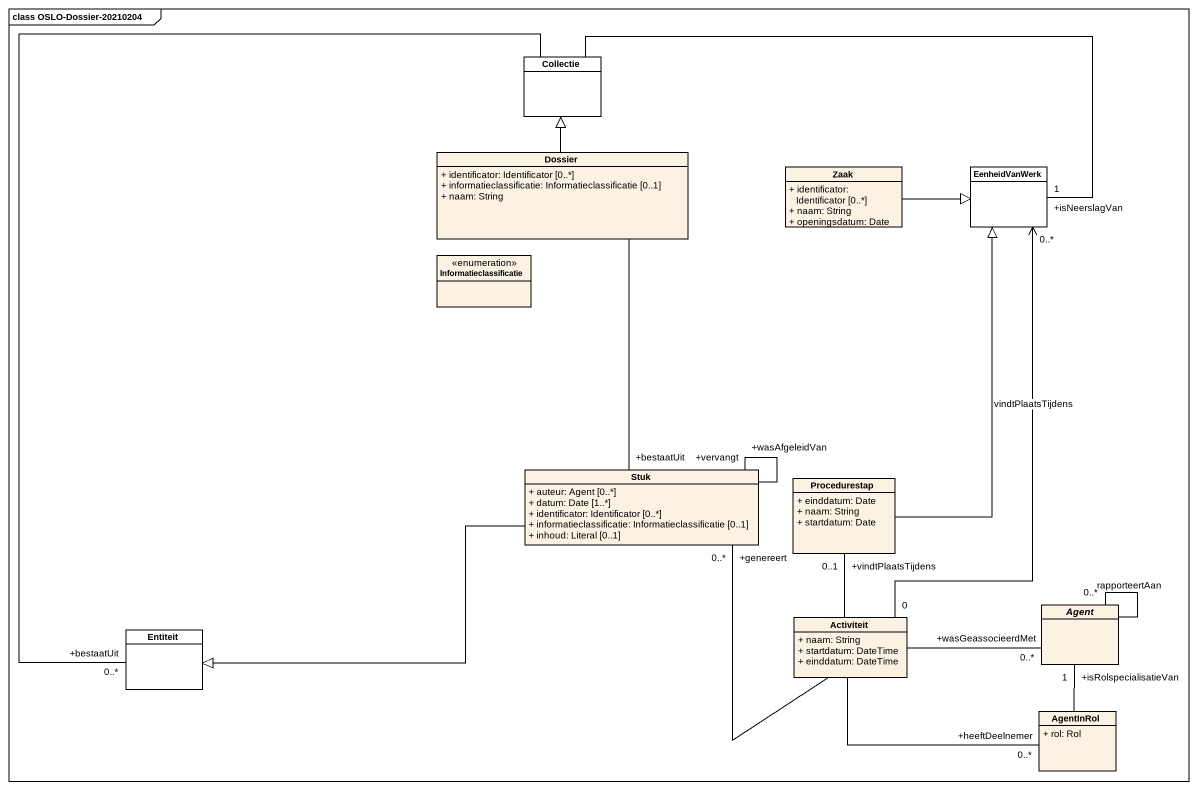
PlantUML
@startuml
mainframe class OSLO-Dossier-20210204
hide circle
hide empty members
skinparam classAttributeIconSize 0
class Collectie #FFFFFF
class Dossier {
  + identificator: Identificator [0..*]
  + informatieclassificatie: Informatieclassificatie [0..1]
  + naam: String
}
class Zaak {
  + identificator: Identificator [0..*]
  + naam: String
  + openingsdatum: Date
}
class EenheidVanWerk #FFFFFF
enum Informatieclassificatie
class Stuk {
  + auteur: Agent [0..*]
  + datum: Date [1..*]
  + identificator: Identificator [0..*]
  + informatieclassificatie: Informatieclassificatie [0..1]
  + inhoud: Literal [0..1]
}
class Procedurestap {
  + einddatum: Date
  + naam: String
  + startdatum: Date
}
abstract class "Agent" as Agent_
class Entiteit #FFFFFF
class Activiteit {
  + naam: String
  + startdatum: DateTime
  + einddatum: DateTime
}
class AgentInRol {
  + rol: Rol
}
Collectie -right- "+isNeerslagVan\n1" EenheidVanWerk
Collectie -- "+bestaatUit\n0..*" Entiteit
Dossier -up-|> Collectie
Dossier -- "+bestaatUit" Stuk
Zaak -right-|> EenheidVanWerk
Stuk -- "+vervangt" Stuk
Stuk -- "+wasAfgeleidVan" Stuk
Stuk -left-|> Entiteit
Procedurestap -up-|> EenheidVanWerk
Agent_ -- "0..*" Agent_ : rapporteertAan
Activiteit "0" -up-> "0..*" EenheidVanWerk : vindtPlaatsTijdens
Activiteit -up- "+genereert\n0..*" Stuk
Activiteit -up- "+vindtPlaatsTijdens\n0..1" Procedurestap
Activiteit -right- "+wasGeassocieerdMet\n0..*" Agent_
Activiteit -right- "+heeftDeelnemer\n0..*" AgentInRol
AgentInRol -up- "+isRolspecialisatieVan\n1" Agent_
@enduml
